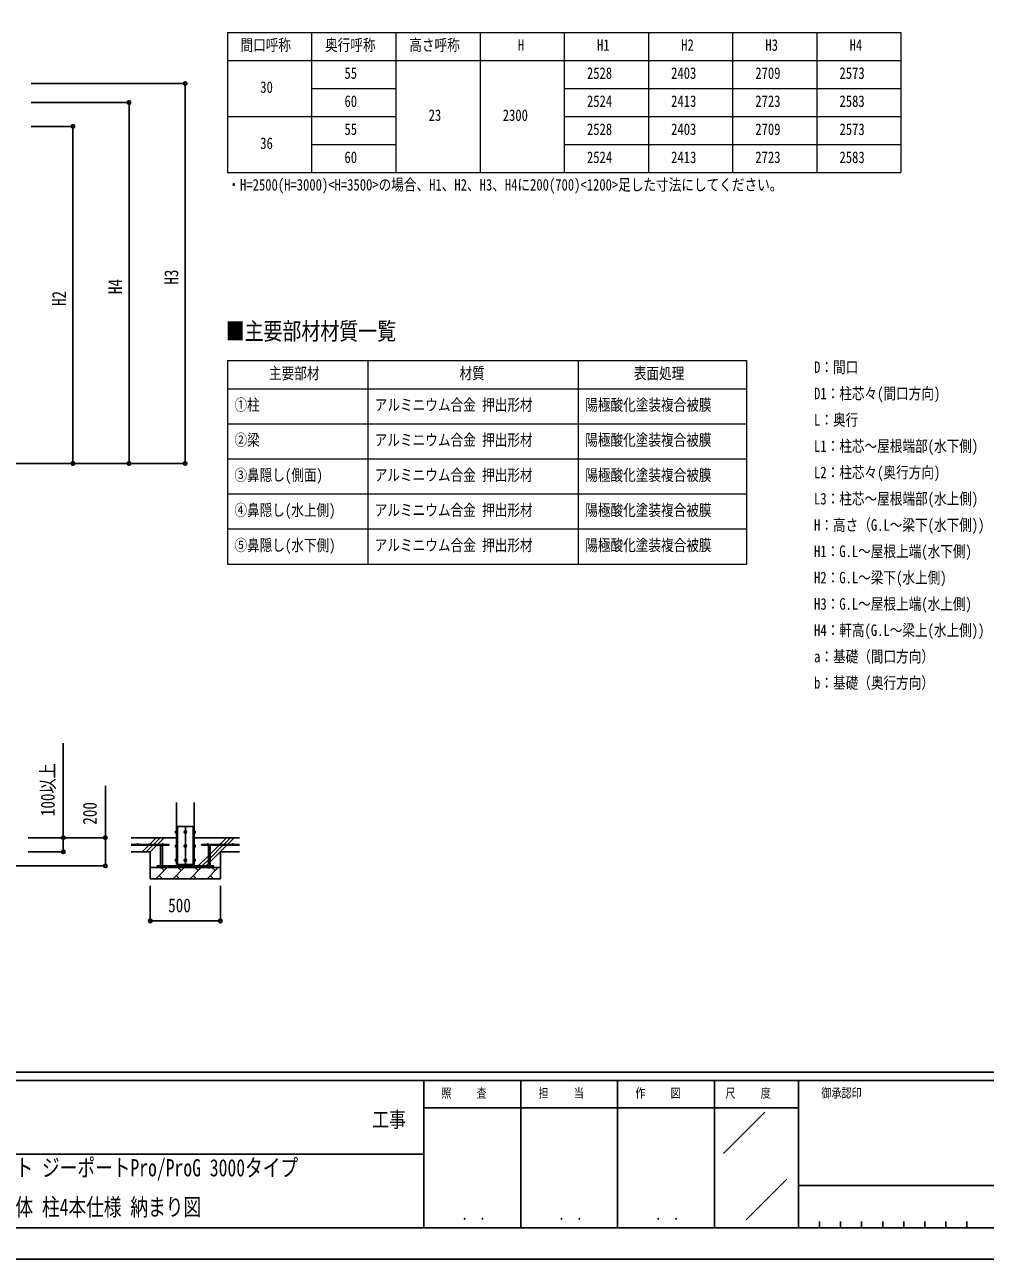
# Model space of a CAD drawing. Units: millimetres, scale not verified. Extents: x -12615 to 12615, y -8910 to 8910.
# Drawn here: x 1040 to 7886, y -8910 to -110 of the extents above; entities that cross this region are included whole.
import ezdxf
from ezdxf.enums import TextEntityAlignment as Align

# ---------------------------------------------------------------- set-up
doc = ezdxf.new("R2010")
doc.units = ezdxf.units.MM
doc.header["$LTSCALE"] = 40
doc.layers.add('0-1_TABLE1', color=7, linetype='Continuous', lineweight=18)
for name, color, linetype in [('0-2_USER1', 3, 'Continuous'), ('0-3_YKK_11', 7, 'Continuous'), ('0-4_YKK_12', 2, 'Continuous'), ('0-5_YKK_13', 4, 'Continuous'), ('0-6_YKK_A1', 4, 'Continuous'), ('0-7_YKK_D', 6, 'Continuous'), ('0-8_YKK_ZWAK', 7, 'Continuous')]:
    doc.layers.add(name, color=color, linetype=linetype)
doc.styles.add('ＭＳ ゴシック', font='')
doc.styles.get('ＭＳ ゴシック').set_extended_font_data('MS Gothic')

msp = doc.modelspace()

# ---------------------------------------------------------------- linework, layer by layer
at = {"layer": '0-1_TABLE1'}
for p, q in [((2485.06, -164.28), (7285.06, -164.28)), ((2485.06, -164.28), (2485.06, -1164.28)), ((3085.06, -164.28), (3085.06, -1164.28)), ((3685.06, -164.28), (3685.06, -1164.28)), ((4285.06, -164.28), (4285.06, -1164.28)), ((4885.06, -164.28), (4885.06, -1164.28)), ((5485.06, -164.28), (5485.06, -1164.28)), ((6085.06, -164.28), (6085.06, -1164.28)), ((6685.06, -164.28), (6685.06, -1164.28)), ((7285.06, -164.28), (7285.06, -1164.28)), ((2485.06, -364.28), (7285.06, -364.28)), ((3085.06, -564.28), (3685.06, -564.28)), ((4885.06, -564.28), (7285.06, -564.28)), ((2485.06, -764.28), (3685.06, -764.28)), ((4885.06, -764.28), (7285.06, -764.28)), ((3085.06, -964.28), (3685.06, -964.28)), ((4885.06, -964.28), (7285.06, -964.28)), ((2485.06, -1164.28), (7285.06, -1164.28)), ((2485.06, -2504.28), (6185.06, -2504.28)), ((2485.06, -2504.28), (2485.06, -3954.28)), ((3485.06, -2504.28), (3485.06, -3954.28)), ((4985.06, -2504.28), (4985.06, -3954.28)), ((6185.06, -2504.28), (6185.06, -3954.28)), ((2485.06, -2704.28), (6185.06, -2704.28)), ((2485.06, -2954.28), (6185.06, -2954.28)), ((2485.06, -3204.28), (6185.06, -3204.28)), ((2485.06, -3454.28), (6185.06, -3454.28)), ((2485.06, -3704.28), (6185.06, -3704.28)), ((2485.06, -3954.28), (6185.06, -3954.28))]:
    msp.add_line(p, q, dxfattribs=at)
at = {"layer": '0-3_YKK_11'}
for p, q in [((1935.06, -6117), (1985.06, -6117)), ((2435.06, -6117), (2385.06, -6117))]:
    msp.add_line(p, q, dxfattribs=at)
at = {"layer": '0-4_YKK_12'}
msp.add_line((2185.06, -5822.5), (2185.06, -6122.5), dxfattribs=at)
at = {"layer": '0-5_YKK_13'}
for p, q in [((2114.36, -5858.51), (2114.94, -5857.51)), ((2114.36, -5858.51), (2114.36, -5871.5)), ((2114.36, -5871.5), (2114.94, -5872.51)), ((2119.86, -5857.51), (2114.94, -5857.51)), ((2119.86, -5861.25), (2114.94, -5861.25)), ((2119.86, -5868.75), (2114.94, -5868.75)), ((2119.86, -5872.51), (2114.94, -5872.51)), ((2119.86, -5857.51), (2119.86, -5872.51)), ((2121.46, -5857.96), (2119.86, -5857.96)), ((2119.86, -5864.5), (2119.86, -5857.96)), ((2119.86, -5864.5), (2121.46, -5864.5)), ((2119.86, -5865.5), (2121.46, -5865.5)), ((2119.86, -5872.05), (2119.86, -5865.5)), ((2119.86, -5872.05), (2121.46, -5872.05)), ((2121.46, -5864.5), (2121.46, -5857.96)), ((2121.46, -5872.05), (2121.46, -5865.5)), ((2129.06, -5825), (2241.06, -5825)), ((2241.06, -6095), (2241.06, -5825)), ((2248.66, -5857.95), (2250.26, -5857.95)), ((2248.66, -5864.5), (2248.66, -5857.95)), ((2250.26, -5864.5), (2248.66, -5864.5)), ((2250.26, -5865.5), (2248.66, -5865.5)), ((2248.66, -5872.05), (2248.66, -5865.5)), ((2250.26, -5872.05), (2248.66, -5872.05)), ((2250.26, -5857.49), (2255.18, -5857.49)), ((2250.26, -5857.49), (2250.26, -5872.51)), ((2250.26, -5864.5), (2250.26, -5857.95)), ((2250.26, -5861.25), (2255.18, -5861.25)), ((2250.26, -5872.05), (2250.26, -5865.5)), ((2250.26, -5868.75), (2255.18, -5868.75)), ((2250.26, -5872.51), (2255.18, -5872.51)), ((2255.76, -5858.5), (2255.18, -5857.49)), ((2255.76, -5871.5), (2255.18, -5872.51)), ((2255.76, -5858.5), (2255.76, -5871.5)), ((2005.56, -5952.5), (2004.09, -5953.35)), ((2005.56, -5952.5), (2024.56, -5952.5)), ((2009.06, -5960.5), (2009.06, -6105)), ((2009.57, -5960.5), (2009.57, -5953.35)), ((2020.54, -5960.5), (2020.54, -5953.35)), ((2021.06, -5960.5), (2021.06, -6105)), ((2024.56, -5952.5), (2026.03, -5953.35)), ((2026.03, -5960.5), (2026.03, -5953.35)), ((2114.36, -5958.51), (2114.94, -5957.51)), ((2114.36, -5958.51), (2114.36, -5971.5)), ((2114.36, -5971.5), (2114.94, -5972.51)), ((2119.86, -5957.51), (2114.94, -5957.51)), ((2119.86, -5961.25), (2114.94, -5961.25)), ((2119.86, -5968.75), (2114.94, -5968.75)), ((2119.86, -5972.51), (2114.94, -5972.51)), ((2119.86, -5957.51), (2119.86, -5972.51)), ((2121.46, -5957.96), (2119.86, -5957.96)), ((2119.86, -5964.5), (2119.86, -5957.96)), ((2119.86, -5964.5), (2121.46, -5964.5)), ((2119.86, -5965.5), (2121.46, -5965.5)), ((2119.86, -5972.05), (2119.86, -5965.5)), ((2119.86, -5972.05), (2121.46, -5972.05)), ((2121.46, -5964.5), (2121.46, -5957.96)), ((2121.46, -5972.05), (2121.46, -5965.5)), ((2248.66, -5957.95), (2250.26, -5957.95)), ((2248.66, -5964.5), (2248.66, -5957.95)), ((2250.26, -5964.5), (2248.66, -5964.5)), ((2250.26, -5965.5), (2248.66, -5965.5)), ((2248.66, -5972.05), (2248.66, -5965.5)), ((2250.26, -5972.05), (2248.66, -5972.05)), ((2250.26, -5957.49), (2255.18, -5957.49)), ((2250.26, -5957.49), (2250.26, -5972.51)), ((2250.26, -5964.5), (2250.26, -5957.95)), ((2250.26, -5961.25), (2255.18, -5961.25)), ((2250.26, -5972.05), (2250.26, -5965.5)), ((2250.26, -5968.75), (2255.18, -5968.75)), ((2250.26, -5972.51), (2255.18, -5972.51)), ((2255.76, -5958.5), (2255.18, -5957.49)), ((2255.76, -5971.5), (2255.18, -5972.51)), ((2255.76, -5958.5), (2255.76, -5971.5)), ((2345.56, -5952.5), (2344.09, -5953.35)), ((2344.09, -5960.5), (2344.09, -5953.35)), ((2364.56, -5952.5), (2345.56, -5952.5)), ((2349.06, -5960.5), (2349.06, -6105)), ((2349.57, -5960.5), (2349.57, -5953.35)), ((2360.54, -5960.5), (2360.54, -5953.35)), ((2361.06, -5960.5), (2361.06, -6105)), ((2364.56, -5952.5), (2366.03, -5953.35)), ((2114.36, -6058.51), (2114.94, -6057.51)), ((2114.36, -6058.51), (2114.36, -6071.5)), ((2114.36, -6071.5), (2114.94, -6072.51)), ((2119.86, -6057.51), (2114.94, -6057.51)), ((2119.86, -6061.25), (2114.94, -6061.25)), ((2119.86, -6068.75), (2114.94, -6068.75)), ((2119.86, -6057.51), (2119.86, -6072.51)), ((2121.46, -6057.96), (2119.86, -6057.96)), ((2119.86, -6064.5), (2119.86, -6057.96)), ((2119.86, -6064.5), (2121.46, -6064.5)), ((2119.86, -6065.5), (2121.46, -6065.5)), ((2119.86, -6072.05), (2119.86, -6065.5)), ((2119.86, -6072.05), (2121.46, -6072.05)), ((2121.46, -6064.5), (2121.46, -6057.96)), ((2121.46, -6072.05), (2121.46, -6065.5)), ((2248.66, -6057.95), (2250.26, -6057.95)), ((2248.66, -6064.5), (2248.66, -6057.95)), ((2250.26, -6064.5), (2248.66, -6064.5)), ((2250.26, -6065.5), (2248.66, -6065.5)), ((2248.66, -6072.05), (2248.66, -6065.5)), ((2250.26, -6072.05), (2248.66, -6072.05)), ((2250.26, -6057.49), (2255.18, -6057.49)), ((2250.26, -6057.49), (2250.26, -6072.51)), ((2250.26, -6064.5), (2250.26, -6057.95)), ((2250.26, -6061.25), (2255.18, -6061.25)), ((2250.26, -6072.05), (2250.26, -6065.5)), ((2250.26, -6068.75), (2255.18, -6068.75)), ((2255.76, -6058.5), (2255.18, -6057.49)), ((2255.76, -6071.5), (2255.18, -6072.51)), ((2255.76, -6058.5), (2255.76, -6071.5)), ((2009.06, -6105), (2021.06, -6105)), ((2009.06, -6118.5), (2021.06, -6118.5)), ((2119.86, -6072.51), (2114.94, -6072.51)), ((2241.06, -6105), (2241.06, -6095)), ((2250.26, -6072.51), (2255.18, -6072.51)), ((2361.06, -6105), (2349.06, -6105)), ((2361.06, -6118.5), (2349.06, -6118.5))]:
    msp.add_line(p, q, dxfattribs=at)
for points in [[(2122.56, -5856.5), (2121.46, -5856.5), (2121.46, -5873.5), (2122.56, -5873.5)], [(2129.06, -6105), (2129.06, -6095), (2129.06, -5825)], [(2247.56, -5856.5), (2248.66, -5856.5), (2248.66, -5873.5), (2247.56, -5873.5)], [(2026.03, -5960.5), (2004.09, -5960.5), (2004.09, -5953.35)], [(2122.56, -5956.5), (2121.46, -5956.5), (2121.46, -5973.5), (2122.56, -5973.5)], [(2247.56, -5956.5), (2248.66, -5956.5), (2248.66, -5973.5), (2247.56, -5973.5)], [(2344.09, -5960.5), (2366.03, -5960.5), (2366.03, -5953.35)], [(2122.56, -6056.5), (2121.46, -6056.5), (2121.46, -6073.5), (2122.56, -6073.5)], [(2247.56, -6056.5), (2248.66, -6056.5), (2248.66, -6073.5), (2247.56, -6073.5)], [(2009.06, -6117), (2009.06, -6118.5), (2011.06, -6120.5), (2019.06, -6120.5)], [(2021.06, -6117), (2021.06, -6118.5), (2019.06, -6120.5)], [(2349.06, -6117), (2349.06, -6118.5), (2351.06, -6120.5)], [(2361.06, -6117), (2361.06, -6118.5), (2359.06, -6120.5), (2351.06, -6120.5)]]:
    msp.add_lwpolyline(points, dxfattribs=at)
for points in [[(2185.06, -5857.49), (2178.56, -5861.25), (2178.56, -5868.75), (2185.06, -5872.51), (2191.56, -5868.75), (2191.56, -5861.25)], [(2185.06, -5957.49), (2178.56, -5961.25), (2178.56, -5968.75), (2185.06, -5972.51), (2191.56, -5968.75), (2191.56, -5961.25)], [(2185.06, -6057.49), (2178.56, -6061.25), (2178.56, -6068.75), (2185.06, -6072.51), (2191.56, -6068.75), (2191.56, -6061.25)], [(1985.06, -6117), (2385.06, -6117), (2385.06, -6105), (1985.06, -6105)]]:
    msp.add_lwpolyline(points, close=True, dxfattribs=at)
for centre, radius in [((2185.06, -5865), 8.5), ((2185.06, -5865), 6.5), ((2185.06, -5965), 8.5), ((2185.06, -5965), 6.5), ((2185.06, -6065), 8.5), ((2185.06, -6065), 6.5)]:
    msp.add_circle(centre, radius, dxfattribs=at)
for centre, radius, start, end in [((2117.66, -5859.38), 3.31, 145.51973, 214.48027), ((2126.78, -5865), 12.42, 162.41205, 197.58795), ((2117.68, -5870.63), 3.32, 145.61575, 214.38425), ((2185.06, -5865), 7.05, 157.21814, 202.78186), ((2185.06, -5865), 7.05, 97.21814, 142.78186), ((2185.06, -5865), 7.05, 217.21814, 262.78186), ((2185.06, -5865), 7.05, 37.21814, 82.78186), ((2185.06, -5865), 7.05, 277.21814, 322.78186), ((2185.06, -5865), 7.05, 337.21814, 22.78186), ((2252.44, -5859.37), 3.32, 325.61575, 34.38425), ((2243.34, -5865), 12.42, 342.41205, 17.58795), ((2252.44, -5870.63), 3.32, 325.61575, 34.38425), ((2006.83, -5957.36), 4.86, 55.61575, 124.38425), ((2015.06, -5970.65), 18.15, 72.41205, 107.58795), ((2023.29, -5957.36), 4.86, 55.61575, 124.38425), ((2117.66, -5959.38), 3.31, 145.51973, 214.48027), ((2126.78, -5965), 12.42, 162.41205, 197.58795), ((2117.68, -5970.63), 3.32, 145.61575, 214.38425), ((2185.06, -5965), 7.05, 157.21814, 202.78186), ((2185.06, -5965), 7.05, 97.21814, 142.78186), ((2185.06, -5965), 7.05, 217.21814, 262.78186), ((2185.06, -5965), 7.05, 37.21814, 82.78186), ((2185.06, -5965), 7.05, 277.21814, 322.78186), ((2185.06, -5965), 7.05, 337.21814, 22.78186), ((2252.44, -5959.37), 3.32, 325.61575, 34.38425), ((2243.34, -5965), 12.42, 342.41205, 17.58795), ((2252.44, -5970.63), 3.32, 325.61575, 34.38425), ((2346.83, -5957.36), 4.86, 55.61575, 124.38425), ((2355.06, -5970.65), 18.15, 72.41205, 107.58795), ((2363.29, -5957.36), 4.86, 55.61575, 124.38425), ((2117.66, -6059.38), 3.31, 145.51973, 214.48027), ((2126.78, -6065), 12.42, 162.41205, 197.58795), ((2117.68, -6070.63), 3.32, 145.61575, 214.38425), ((2185.06, -6065), 7.05, 157.21814, 202.78186), ((2185.06, -6065), 7.05, 97.21814, 142.78186), ((2185.06, -6065), 7.05, 217.21814, 262.78186), ((2185.06, -6065), 7.05, 37.21814, 82.78186), ((2185.06, -6065), 7.05, 277.21814, 322.78186), ((2185.06, -6065), 7.05, 337.21814, 22.78186), ((2252.44, -6059.37), 3.32, 325.61575, 34.38425), ((2243.34, -6065), 12.42, 342.41205, 17.58795), ((2252.44, -6070.63), 3.32, 325.61575, 34.38425)]:
    msp.add_arc(centre, radius, start, end, dxfattribs=at)
at = {"layer": '0-6_YKK_A1'}
for p, q in [((1151.92, -3237.6), (-130.68, -3237.6)), ((2122.56, -5655), (2122.56, -6095)), ((2247.56, -6095), (2247.56, -5655)), ((2122.56, -5905), (1799.9, -5905)), ((2070.06, -5952.5), (1799.9, -5952.5)), ((2004.09, -5957.5), (1799.9, -5957.5)), ((1877.35, -6005), (1924.85, -5957.5)), ((1905.63, -6005), (1953.13, -5957.5)), ((1929.85, -5952.5), (1932.57, -5949.78)), ((1933.91, -6005), (1981.41, -5957.5)), ((1934.84, -5947.51), (1977.35, -5905)), ((1958.13, -5952.5), (2005.63, -5905)), ((1986.41, -5952.5), (2033.91, -5905)), ((2070.06, -5957.5), (2026.03, -5957.5)), ((2070.06, -5952.5), (2070.06, -5957.5)), ((2570.22, -5905), (2247.56, -5905)), ((2300.06, -5952.5), (2570.22, -5952.5)), ((2300.06, -5952.5), (2300.06, -5957.5)), ((2300.06, -5957.5), (2344.09, -5957.5)), ((2361.06, -6077.85), (2481.41, -5957.5)), ((2361.06, -6049.57), (2453.13, -5957.5)), ((2361.06, -6021.29), (2424.85, -5957.5)), ((2366.03, -5957.5), (2570.22, -5957.5)), ((2429.85, -5952.5), (2432.57, -5949.78)), ((2434.84, -5947.51), (2477.35, -5905)), ((2458.13, -5952.5), (2505.63, -5905)), ((2486.41, -5952.5), (2533.91, -5905)), ((1799.9, -6005), (1935.06, -6005)), ((1935.06, -6005), (1935.06, -6197)), ((2277.35, -6105), (2349.06, -6033.29)), ((2305.63, -6105), (2349.06, -6061.57)), ((2435.06, -6005), (2570.22, -6005)), ((2435.06, -6005), (2435.06, -6197)), ((1985.06, -6117), (1935.06, -6117)), ((2435.06, -6117), (1935.06, -6117)), ((1975.8, -6197), (2055.8, -6117)), ((2129.06, -6105), (1985.06, -6105)), ((1985.06, -6105), (1985.06, -6117)), ((2033.13, -6139.66), (2013.97, -6120.5)), ((2097.22, -6197), (2177.22, -6117)), ((2122.56, -6095), (2247.56, -6095)), ((2154.56, -6139.66), (2131.89, -6117)), ((2218.64, -6197), (2298.64, -6117)), ((2241.06, -6105), (2385.06, -6105)), ((2275.98, -6139.66), (2253.32, -6117)), ((2333.91, -6105), (2349.06, -6089.85)), ((2340.06, -6197), (2420.06, -6117)), ((2397.4, -6139.66), (2374.74, -6117)), ((2385.06, -6105), (2385.06, -6117)), ((2385.06, -6117), (2435.06, -6117)), ((2435.06, -6197), (1935.06, -6197)), ((1998.46, -6174.34), (2021.12, -6197)), ((2119.88, -6174.34), (2142.54, -6197)), ((2241.3, -6174.34), (2263.96, -6197)), ((2362.72, -6174.34), (2385.38, -6197))]:
    msp.add_line(p, q, dxfattribs=at)
for centre in [(1845.06, -5950), (1935.06, -5950), (2025.06, -5950), (2345.06, -5950), (2435.06, -5950), (2525.06, -5950)]:
    msp.add_circle(centre, 2.5, dxfattribs=at)
at = {"layer": '0-7_YKK_D'}
for p, q in [((1087.19, -529.08), (2184.85, -529.08)), ((2183.85, -3237.6), (2183.85, -529.08)), ((1087.19, -664.27), (1784.85, -664.27)), ((1783.85, -3237.6), (1783.85, -664.27)), ((1087.19, -834.27), (1384.85, -834.27)), ((1383.85, -3237.6), (1383.85, -834.27)), ((1152.92, -3237.6), (1384.85, -3237.6)), ((1152.92, -3237.6), (1784.85, -3237.6)), ((1153.92, -3237.6), (2184.85, -3237.6)), ((1065.06, -5905), (1315.56, -5905)), ((1065.06, -5905), (1616.06, -5905)), ((1065.06, -6005), (1315.56, -6005)), ((665.06, -6105), (1616.06, -6105)), ((1935.06, -6247), (1935.06, -6499)), ((2435.06, -6247), (2435.06, -6499)), ((2435.06, -6498), (1935.06, -6498))]:
    msp.add_line(p, q, dxfattribs=at)
for points in [[(1315.06, -6005), (1315.06, -5905), (1315.06, -5229.8)], [(1615.06, -6105), (1615.06, -5905), (1615.06, -5535.4)]]:
    msp.add_lwpolyline(points, dxfattribs=at)
for centre in [(2183.85, -529.08), (1783.85, -664.27), (1383.85, -834.27), (1383.85, -3237.6), (1783.85, -3237.6), (2183.85, -3237.6), (1315.06, -5905), (1615.06, -5905), (1315.06, -6005), (1615.06, -6105), (1935.06, -6498), (2435.06, -6498)]:
    msp.add_circle(centre, 12.75, dxfattribs=at)
at = {"layer": '0-8_YKK_ZWAK'}
for p, q in [((11685.06, -7575), (-11714.94, -7575)), ((3885.06, -7635), (-14.94, -7635)), ((4575.06, -7635), (4575.06, -8685)), ((5265.06, -7635), (5265.06, -8685)), ((5955.06, -7635), (5955.06, -8685)), ((6555.06, -7635), (5955.06, -7635)), ((9652.56, -7635), (6555.06, -7635)), ((6555.06, -7635), (6555.06, -8685)), ((5955.06, -7830), (3885.06, -7830)), ((5955.06, -7830), (6555.06, -7830)), ((6021.31, -8154.87), (6315.11, -7861.08)), ((-14.94, -8160), (3885.06, -8160)), ((6182.02, -8627.97), (6470.68, -8339.3)), ((6555.06, -8385), (9652.56, -8385)), ((-14.94, -8685), (3885.06, -8685)), ((3885.06, -8685), (5955.06, -8685)), ((5955.06, -8685), (6555.06, -8685)), ((6555.06, -8685), (9652.56, -8685)), ((6705.06, -8640), (6705.06, -8685)), ((6855.06, -8640), (6855.06, -8685)), ((7005.06, -8640), (7005.06, -8685)), ((7155.06, -8640), (7155.06, -8685)), ((7305.06, -8640), (7305.06, -8685)), ((7455.06, -8640), (7455.06, -8685)), ((7605.06, -8640), (7605.06, -8685)), ((7755.06, -8640), (7755.06, -8685))]:
    msp.add_line(p, q, dxfattribs=at)
msp.add_lwpolyline([(-12615, -8910), (12615, -8910), (12615, 8910), (-12615, 8910)], close=True, dxfattribs=at)
msp.add_lwpolyline([(5955.06, -7635), (3885.06, -7635), (3885.06, -8685)], dxfattribs=at)

# ---------------------------------------------------------------- texts
at = {"layer": '0-1_TABLE1', "style": 'ＭＳ ゴシック', "width": 0.8}
for s, p in [('間口呼称', (2578.06, -320.53)), ('奥行呼称', (3181.06, -320.53)), ('高さ呼称', (3781.06, -320.53)), ('H', (4555.06, -320.53)), ('H1', (5119.06, -320.53)), ('H2', (5719.06, -320.53)), ('H3', (6319.06, -320.53)), ('H4', (6919.06, -320.53)), ('55', (3319.06, -520.53)), ('2528', (5047.06, -520.53)), ('2403', (5647.06, -520.53)), ('2709', (6247.06, -520.53)), ('2573', (6847.06, -520.53)), ('30', (2719.06, -620.53)), ('60', (3319.06, -720.53)), ('2524', (5047.06, -720.53)), ('2413', (5647.06, -720.53)), ('2723', (6247.06, -720.53)), ('2583', (6847.06, -720.53)), ('23', (3919.06, -820.53)), ('2300', (4447.06, -820.53)), ('55', (3319.06, -920.53)), ('2528', (5047.06, -920.53)), ('2403', (5647.06, -920.53)), ('2709', (6247.06, -920.53)), ('2573', (6847.06, -920.53)), ('36', (2719.06, -1020.53)), ('60', (3319.06, -1120.53)), ('2524', (5047.06, -1120.53)), ('2413', (5647.06, -1120.53)), ('2723', (6247.06, -1120.53)), ('2583', (6847.06, -1120.53)), ('主要部材', (2781.06, -2660.53)), ('材質', (4139.06, -2660.53)), ('表面処理', (5381.06, -2660.53)), ('①柱', (2535.06, -2885.53)), ('アルミニウム合金 押出形材', (3535.06, -2885.53)), ('陽極酸化塗装複合被膜', (5035.06, -2885.53)), ('②梁', (2535.06, -3135.53)), ('アルミニウム合金 押出形材', (3535.06, -3135.53)), ('陽極酸化塗装複合被膜', (5035.06, -3135.53)), ('③鼻隠し(側面)', (2535.06, -3385.53)), ('アルミニウム合金 押出形材', (3535.06, -3385.53)), ('陽極酸化塗装複合被膜', (5035.06, -3385.53)), ('④鼻隠し(水上側)', (2535.06, -3635.53)), ('アルミニウム合金 押出形材', (3535.06, -3635.53)), ('陽極酸化塗装複合被膜', (5035.06, -3635.53)), ('⑤鼻隠し(水下側)', (2535.06, -3885.53)), ('アルミニウム合金 押出形材', (3535.06, -3885.53)), ('陽極酸化塗装複合被膜', (5035.06, -3885.53))]:
    msp.add_text(s, height=82.48, dxfattribs=at).set_placement(p, align=Align.BOTTOM_LEFT)
at = {"layer": '0-2_USER1', "style": 'ＭＳ ゴシック'}
for s, height, width, p in [('・H=2500(H=3000)<H=3500>の場合、H1、H2、H3、H4に200(700)<1200>足した寸法にしてください。', 82.48, 0.8, (2485.06, -1316.55)), ('■主要部材材質一覧', 123.7, 0.8, (2472.18, -2392.75)), ('D：間口', 82.48, 0.8, (6665.84, -2616.78)), ('D1：柱芯々(間口方向)', 82.48, 0.8, (6665.84, -2804.28)), ('L：奥行', 82.48, 0.8, (6665.84, -2991.78)), ('L1：柱芯～屋根端部(水下側)', 82.48, 0.8, (6665.84, -3179.28)), ('L2：柱芯々(奥行方向)', 82.48, 0.8, (6665.84, -3366.78)), ('L3：柱芯～屋根端部(水上側)', 82.48, 0.8, (6665.84, -3554.28)), ('H：高さ（G.L～梁下(水下側))', 82.48, 0.8, (6665.84, -3741.78)), ('H1：G.L～屋根上端(水下側)', 82.48, 0.8, (6665.84, -3929.28)), ('H2：G.L～梁下(水上側)', 82.48, 0.8, (6665.84, -4116.78)), ('H3：G.L～屋根上端(水上側)', 82.48, 0.8, (6665.84, -4304.28)), ('H4：軒高(G.L～梁上(水上側))', 82.48, 0.8, (6665.84, -4491.78)), ('a：基礎（間口方向）', 82.48, 0.8, (6665.84, -4679.28)), ('b：基礎（奥行方向）', 82.48, 0.8, (6665.84, -4866.78)), ('カーポート ジーポートPro/ProG 3000タイプ', 123.2, 0.75, (470.36, -8355.88)), ('1台用 単体 柱4本仕様 納まり図', 123.2, 0.75, (470.36, -8635.88))]:
    msp.add_text(s, height=height, dxfattribs=dict(at, width=width)).set_placement(p, align=Align.BOTTOM_LEFT)
at = {"layer": '0-7_YKK_D', "style": 'ＭＳ ゴシック', "width": 0.8}
for s, p in [('H4', (1763.85, -2030.13)), ('H3', (2163.85, -1962.54)), ('H2', (1363.85, -2115.13)), ('100以上', (1283.06, -5751.4)), ('200', (1583.06, -5812.2))]:
    msp.add_text(s, height=98.97, rotation=90, dxfattribs=at).set_placement(p, align=Align.BOTTOM_LEFT)
msp.add_text('500', height=98.97, dxfattribs=at).set_placement((2062.66, -6466), align=Align.BOTTOM_LEFT)
at = {"layer": '0-8_YKK_ZWAK', "style": 'ＭＳ ゴシック', "width": 0.8}
for s, height, p in [('照     査', 65.98, (4009.26, -7777.5)), ('担     当', 65.98, (4701.66, -7777.5)), ('作     図', 65.98, (5391.66, -7777.5)), ('尺     度', 65.98, (6034.26, -7777.5)), ('御承認印', 65.98, (6717.41, -7777.5)), ('工事', 110, (3517, -8002.39)), ('． ．', 77.75, (4155, -8653.06)), ('． ．', 77.75, (4845, -8653.06)), ('． ．', 77.75, (5535, -8653.06))]:
    msp.add_text(s, height=height, dxfattribs=at).set_placement(p, align=Align.BOTTOM_LEFT)

doc.saveas('drawing.dxf')
